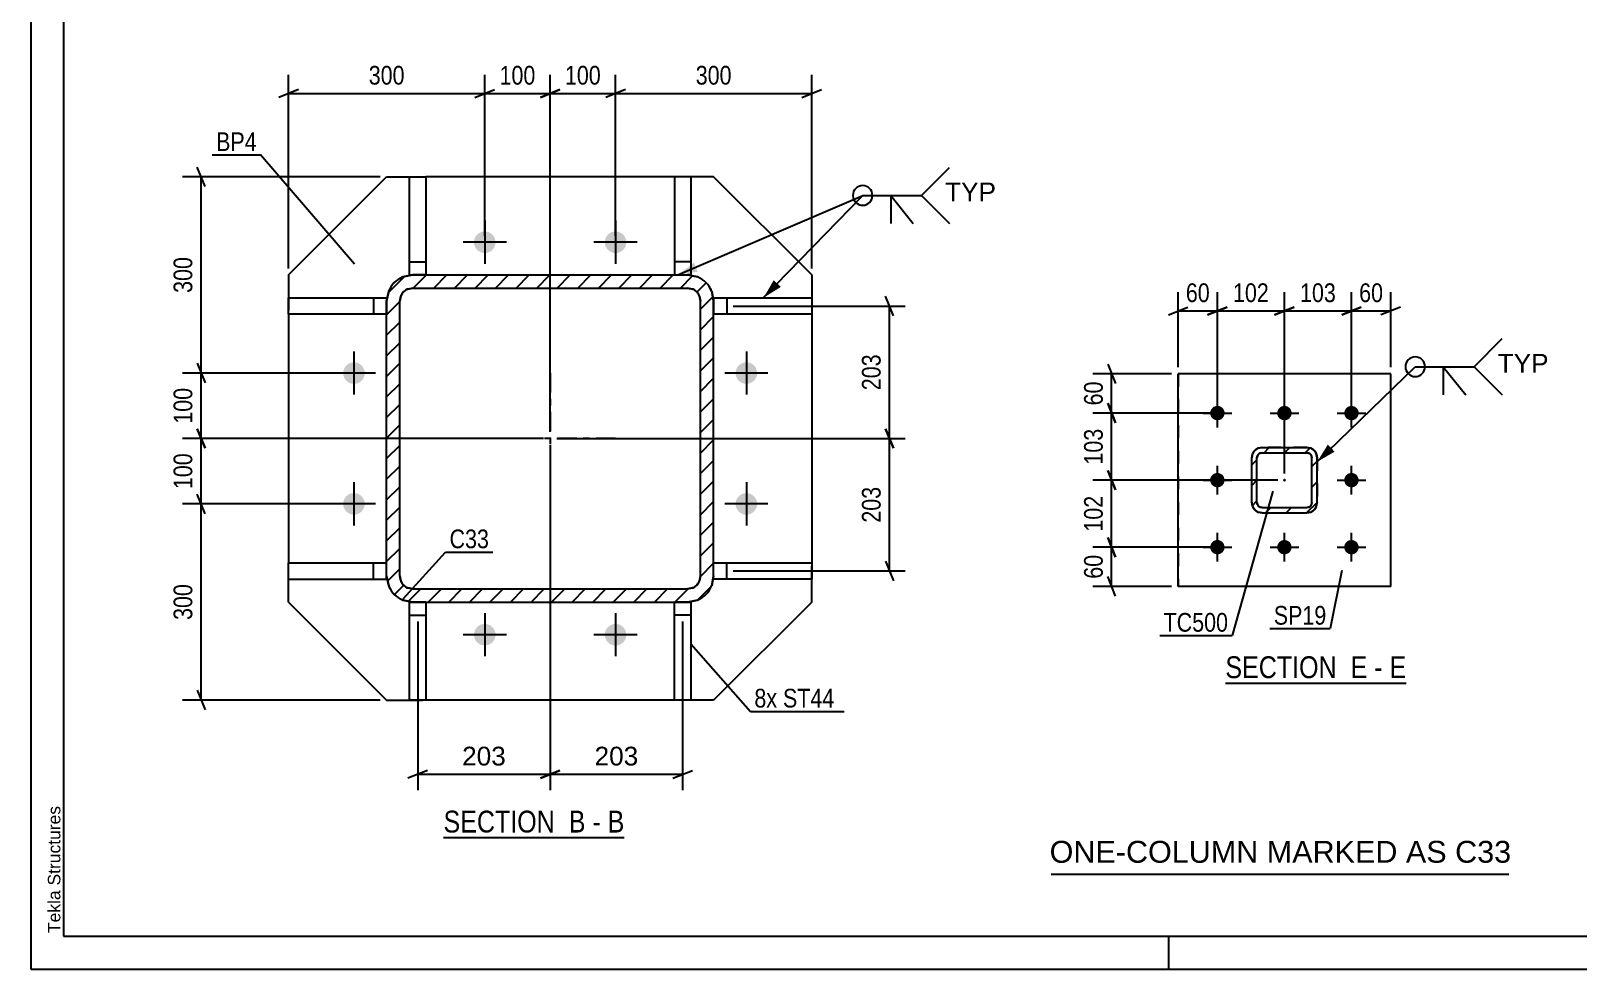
# Model space of a CAD drawing. Header units: millimetres. Extents: x -131 to 463, y -181 to 239.
# Drawn here: x -130.6 to 106, y -180.7 to -37.3 of the extents above; entities that cross this region are included whole.
import ezdxf

# ---------------------------------------------------------------- set-up
doc = ezdxf.new("R2010")
doc.units = ezdxf.units.MM
doc.linetypes.add('DXK_LINE_DOT2', pattern=[3.9198, 1.9599, -1.9599])
doc.linetypes.add('DXK_LINE_DOT3', pattern=[5.9187, 2.979, -0.9799, 0.9799, -0.9799])
doc.styles.add('Arial', font='arial.ttf', dxfattribs={"height": 0.2})
doc.styles.add('Arial Narrow', font='ARIALN.TTF', dxfattribs={"height": 0.2})

# ---------------------------------------------------------------- blocks, each defined once
blk = doc.blocks.new('Unknown-284869969-1134')
at = {"color": 5, "linetype": 'Continuous'}
for p, q in [((-130.6, 239.28), (-130.6, -180.72)), ((-125.6, 234.28), (-125.6, -175.72)), ((-125.6, -175.72), (458.4, -175.72)), ((43.4, -180.72), (43.4, -175.72)), ((-130.6, -180.72), (463.4, -180.72))]:
    blk.add_line(p, q, dxfattribs=at)
at = {"color": 174, "linetype": 'Continuous', "style": 'Arial'}
blk.add_text('Tekla Structures', height=1.9102, rotation=90, dxfattribs=at).set_placement((-126.1, -175.22))
blk = doc.blocks.new('Unknown-284869969-11 - 3399')
at = {"color": 6, "linetype": 'Continuous'}
blk.add_line((-67.51, -160.6), (-39.87, -160.6), dxfattribs=at)
at = {"color": 0, "linetype": 'Continuous'}
blk.add_wipeout([(-49.41, -159.85), (-49.41, -156.35), (-67.51, -156.35), (-67.51, -159.85)], dxfattribs=at)
at = {"color": 7, "linetype": 'Continuous', "style": 'Arial Narrow'}
blk.add_text('SECTION ', height=3.34, dxfattribs=at).set_placement((-67.51, -159.85))
at = {"color": 0, "linetype": 'Continuous'}
blk.add_wipeout([(-45.8, -159.85), (-45.8, -156.35), (-48.36, -156.35), (-48.36, -159.85)], dxfattribs=at)
at = {"color": 7, "linetype": 'Continuous', "style": 'Arial Narrow'}
blk.add_text('B', height=3.34, dxfattribs=at).set_placement((-48.36, -159.85))
at = {"color": 0, "linetype": 'Continuous'}
blk.add_wipeout([(-43.47, -159.85), (-43.47, -156.35), (-44.75, -156.35), (-44.75, -159.85)], dxfattribs=at)
at = {"color": 7, "linetype": 'Continuous', "style": 'Arial Narrow'}
blk.add_text('-', height=3.34, dxfattribs=at).set_placement((-44.75, -159.85))
at = {"color": 0, "linetype": 'Continuous'}
blk.add_wipeout([(-39.87, -159.85), (-39.87, -156.35), (-42.42, -156.35), (-42.42, -159.85)], dxfattribs=at)
at = {"color": 7, "linetype": 'Continuous', "style": 'Arial Narrow'}
blk.add_text('B', height=3.34, dxfattribs=at).set_placement((-42.42, -159.85))
blk = doc.blocks.new('Unknown-284869969-16 - 1248')
at = {"color": 6, "linetype": 'Continuous'}
blk.add_line((52.04, -137), (79.69, -137), dxfattribs=at)
at = {"color": 0, "linetype": 'Continuous'}
blk.add_wipeout([(70.15, -136.25), (70.15, -132.75), (52.04, -132.75), (52.04, -136.25)], dxfattribs=at)
at = {"color": 7, "linetype": 'Continuous', "style": 'Arial Narrow'}
blk.add_text('SECTION ', height=3.34, dxfattribs=at).set_placement((52.04, -136.25))
at = {"color": 0, "linetype": 'Continuous'}
blk.add_wipeout([(73.75, -136.25), (73.75, -132.75), (71.2, -132.75), (71.2, -136.25)], dxfattribs=at)
at = {"color": 7, "linetype": 'Continuous', "style": 'Arial Narrow'}
blk.add_text('E', height=3.34, dxfattribs=at).set_placement((71.2, -136.25))
at = {"color": 0, "linetype": 'Continuous'}
blk.add_wipeout([(76.08, -136.25), (76.08, -132.75), (74.8, -132.75), (74.8, -136.25)], dxfattribs=at)
at = {"color": 7, "linetype": 'Continuous', "style": 'Arial Narrow'}
blk.add_text('-', height=3.34, dxfattribs=at).set_placement((74.8, -136.25))
at = {"color": 0, "linetype": 'Continuous'}
blk.add_wipeout([(79.69, -136.25), (79.69, -132.75), (77.13, -132.75), (77.13, -136.25)], dxfattribs=at)
at = {"color": 7, "linetype": 'Continuous', "style": 'Arial Narrow'}
blk.add_text('E', height=3.34, dxfattribs=at).set_placement((77.13, -136.25))
blk = doc.blocks.new('Part-284869969-3416 - 3399')
at = {"linetype": 'Continuous'}
h = blk.add_hatch(dxfattribs=at)
h.set_pattern_fill('', scale=0.7, style=0, pattern_type=0)
h.set_pattern_definition([(45, (-28.6786, -124.308), (-1.571545, 1.571545), [])])
h.paths.add_polyline_path([(-30.21, -124.61), (-28.68, -124.31), (-27.38, -123.44), (-26.51, -122.14), (-26.21, -120.61), (-26.21, -78.61), (-26.51, -77.08), (-27.38, -75.78), (-28.68, -74.92), (-30.21, -74.61), (-72.21, -74.61), (-73.74, -74.92), (-75.04, -75.78), (-75.9, -77.08), (-76.21, -78.61), (-76.21, -120.61), (-75.9, -122.14), (-75.04, -123.44), (-73.74, -124.31), (-72.21, -124.61)])
h.paths.add_polyline_path([(-72.97, -122.46), (-73.62, -122.03), (-74.06, -121.38), (-74.21, -120.61), (-74.21, -78.61), (-74.06, -77.85), (-73.62, -77.2), (-72.97, -76.76), (-72.21, -76.61), (-30.21, -76.61), (-29.44, -76.76), (-28.8, -77.2), (-28.36, -77.85), (-28.21, -78.61), (-28.21, -120.61), (-28.36, -121.38), (-28.8, -122.03), (-29.44, -122.46), (-30.21, -122.61), (-72.21, -122.61)])
at = {"color": 7, "linetype": 'DXK_LINE_DOT2'}
for p, q in [((-73.74, -74.92), (-72.21, -74.61)), ((-72.21, -74.61), (-30.21, -74.61)), ((-30.21, -74.61), (-28.68, -74.92)), ((-76.21, -78.61), (-75.9, -77.08)), ((-74.06, -77.85), (-74.21, -78.61)), ((-72.21, -76.61), (-72.97, -76.76)), ((-72.21, -76.61), (-30.21, -76.61)), ((-29.44, -76.76), (-30.21, -76.61)), ((-28.21, -78.61), (-28.36, -77.85)), ((-26.51, -77.08), (-26.21, -78.61)), ((-76.21, -120.61), (-76.21, -78.61)), ((-74.21, -120.61), (-74.21, -78.61)), ((-28.21, -120.61), (-28.21, -78.61)), ((-26.21, -120.61), (-26.21, -78.61)), ((-75.9, -122.14), (-76.21, -120.61)), ((-74.21, -120.61), (-74.06, -121.38)), ((-28.36, -121.38), (-28.21, -120.61)), ((-26.21, -120.61), (-26.51, -122.14)), ((-72.97, -122.46), (-72.21, -122.61)), ((-72.21, -122.61), (-30.21, -122.61)), ((-30.21, -122.61), (-29.44, -122.46)), ((-72.21, -124.61), (-73.74, -124.31)), ((-72.21, -124.61), (-30.21, -124.61)), ((-28.68, -124.31), (-30.21, -124.61))]:
    blk.add_line(p, q, dxfattribs=at)
at = {"color": 2, "linetype": 'Continuous'}
for p, q in [((-72.21, -74.61), (-73.74, -74.92)), ((-72.21, -74.61), (-30.21, -74.61)), ((-28.68, -74.92), (-30.21, -74.61)), ((-75.9, -77.08), (-76.21, -78.61)), ((-74.21, -78.61), (-74.06, -77.85)), ((-72.97, -76.76), (-72.21, -76.61)), ((-72.21, -76.61), (-30.21, -76.61)), ((-30.21, -76.61), (-29.44, -76.76)), ((-28.36, -77.85), (-28.21, -78.61)), ((-26.21, -78.61), (-26.51, -77.08)), ((-76.21, -120.61), (-76.21, -78.61)), ((-74.21, -120.61), (-74.21, -78.61)), ((-28.21, -120.61), (-28.21, -78.61)), ((-26.21, -120.61), (-26.21, -78.61)), ((-76.21, -120.61), (-75.9, -122.14)), ((-74.06, -121.38), (-74.21, -120.61)), ((-28.21, -120.61), (-28.36, -121.38)), ((-26.51, -122.14), (-26.21, -120.61)), ((-72.21, -122.61), (-72.97, -122.46)), ((-72.21, -122.61), (-30.21, -122.61)), ((-29.44, -122.46), (-30.21, -122.61)), ((-73.74, -124.31), (-72.21, -124.61)), ((-72.21, -124.61), (-30.21, -124.61)), ((-30.21, -124.61), (-28.68, -124.31))]:
    blk.add_line(p, q, dxfattribs=at)
at = {"color": 7, "linetype": 'DXK_LINE_DOT3'}
for p, q in [((-51.21, -89.61), (-51.21, -109.61)), ((-41.21, -99.61), (-61.21, -99.61))]:
    blk.add_line(p, q, dxfattribs=at)
at = {"color": 7, "linetype": 'DXK_LINE_DOT2'}
for centre, radius, start, end in [((-72.21, -78.61), 4, 112.5, 157.5), ((-30.21, -78.61), 4, 22.5, 67.5), ((-72.21, -78.61), 2, 112.5, 157.5), ((-30.21, -78.61), 2, 22.5, 67.5), ((-72.21, -120.61), 4, 202.5, 247.5), ((-72.21, -120.61), 2, 202.5, 247.5), ((-30.21, -120.61), 2, 292.5, 337.5), ((-30.21, -120.61), 4, 292.5, 337.5)]:
    blk.add_arc(centre, radius, start, end, dxfattribs=at)
at = {"color": 2, "linetype": 'Continuous'}
for centre, radius, start, end in [((-72.21, -78.61), 4, 112.5, 157.5), ((-30.21, -78.61), 4, 22.5, 67.5), ((-72.21, -78.61), 2, 112.5, 157.5), ((-30.21, -78.61), 2, 22.5, 67.5), ((-72.21, -120.61), 4, 202.5, 247.5), ((-72.21, -120.61), 2, 202.5, 247.5), ((-30.21, -120.61), 2, 292.5, 337.5), ((-30.21, -120.61), 4, 292.5, 337.5)]:
    blk.add_arc(centre, radius, start, end, dxfattribs=at)
blk = doc.blocks.new('Part-284869969-3453 - 3399')
at = {"color": 2, "linetype": 'Continuous'}
for p, q in [((-91.21, -74.61), (-76.21, -59.61)), ((-76.21, -59.61), (-72.71, -59.61)), ((-32.21, -59.61), (-70.21, -59.61)), ((-26.21, -59.61), (-29.71, -59.61)), ((-11.21, -74.61), (-26.21, -59.61)), ((-91.21, -74.61), (-91.21, -78.11)), ((-11.21, -74.61), (-11.21, -78.11)), ((-91.21, -80.61), (-91.21, -118.61)), ((-11.21, -80.61), (-11.21, -118.61)), ((-91.21, -124.61), (-91.21, -121.11)), ((-11.21, -124.61), (-11.21, -121.11)), ((-91.21, -124.61), (-76.21, -139.61)), ((-11.21, -124.61), (-26.21, -139.61)), ((-76.21, -139.61), (-72.71, -139.61)), ((-32.21, -139.61), (-70.21, -139.61)), ((-26.21, -139.61), (-29.71, -139.61))]:
    blk.add_line(p, q, dxfattribs=at)
at = {"color": 7, "linetype": 'DXK_LINE_DOT2'}
for p, q in [((-72.71, -59.61), (-70.21, -59.61)), ((-29.71, -59.61), (-32.21, -59.61)), ((-91.21, -78.11), (-91.21, -80.61)), ((-11.21, -78.11), (-11.21, -80.61)), ((-91.21, -121.11), (-91.21, -118.61)), ((-11.21, -121.11), (-11.21, -118.61)), ((-72.71, -139.61), (-70.21, -139.61)), ((-29.71, -139.61), (-32.21, -139.61))]:
    blk.add_line(p, q, dxfattribs=at)
blk = doc.blocks.new('Bolt-284869969-3411 - 3399')
at = {"linetype": 'Continuous'}
for points in [[(-59.56, -69.61, -1), (-62.86, -69.61, -1)], [(-39.56, -69.61, -1), (-42.86, -69.61, -1)], [(-79.56, -89.61, -1), (-82.86, -89.61, -1)], [(-19.56, -89.61, -1), (-22.86, -89.61, -1)], [(-79.56, -109.61, -1), (-82.86, -109.61, -1)], [(-19.56, -109.61, -1), (-22.86, -109.61, -1)], [(-59.56, -129.61, -1), (-62.86, -129.61, -1)], [(-39.56, -129.61, -1), (-42.86, -129.61, -1)]]:
    blk.add_hatch(color=1, dxfattribs=at).paths.add_polyline_path(points)
at = {"color": 1, "linetype": 'Continuous'}
for p, q in [((-61.21, -66.31), (-61.21, -72.91)), ((-41.21, -66.31), (-41.21, -72.91)), ((-57.91, -69.61), (-64.51, -69.61)), ((-37.91, -69.61), (-44.51, -69.61)), ((-81.21, -86.31), (-81.21, -92.91)), ((-21.21, -86.31), (-21.21, -92.91)), ((-77.91, -89.61), (-84.51, -89.61)), ((-17.91, -89.61), (-24.51, -89.61)), ((-81.21, -106.31), (-81.21, -112.91)), ((-21.21, -106.31), (-21.21, -112.91)), ((-77.91, -109.61), (-84.51, -109.61)), ((-17.91, -109.61), (-24.51, -109.61)), ((-61.21, -126.31), (-61.21, -132.91)), ((-41.21, -126.31), (-41.21, -132.91)), ((-57.91, -129.61), (-64.51, -129.61)), ((-37.91, -129.61), (-44.51, -129.61))]:
    blk.add_line(p, q, dxfattribs=at)
blk = doc.blocks.new('Part-284869969-3468 - 3399')
at = {"color": 2, "linetype": 'Continuous'}
for p, q in [((-32.21, -59.61), (-32.21, -74.61)), ((-29.71, -59.61), (-32.21, -59.61)), ((-29.71, -59.61), (-29.71, -74.61)), ((-29.71, -72.61), (-32.21, -72.61)), ((-29.71, -74.61), (-30.21, -74.61))]:
    blk.add_line(p, q, dxfattribs=at)
at = {"color": 7, "linetype": 'DXK_LINE_DOT2'}
blk.add_line((-32.21, -74.61), (-30.21, -74.61), dxfattribs=at)
blk = doc.blocks.new('Part-284869969-3473 - 3399')
at = {"color": 2, "linetype": 'Continuous'}
for p, q in [((-26.21, -78.11), (-26.21, -78.62)), ((-26.21, -78.11), (-11.21, -78.11)), ((-24.21, -78.11), (-24.21, -80.61)), ((-11.21, -78.11), (-11.21, -80.61)), ((-11.21, -80.61), (-26.21, -80.61))]:
    blk.add_line(p, q, dxfattribs=at)
at = {"color": 7, "linetype": 'DXK_LINE_DOT2'}
blk.add_line((-26.21, -78.62), (-26.21, -80.61), dxfattribs=at)
blk = doc.blocks.new('Part-284869969-3478 - 3399')
at = {"color": 2, "linetype": 'Continuous'}
for p, q in [((-32.21, -139.61), (-32.21, -124.61)), ((-30.21, -124.61), (-29.71, -124.61)), ((-29.71, -124.61), (-29.71, -139.61)), ((-29.71, -126.61), (-32.21, -126.61)), ((-29.71, -139.61), (-32.21, -139.61))]:
    blk.add_line(p, q, dxfattribs=at)
at = {"color": 7, "linetype": 'DXK_LINE_DOT2'}
blk.add_line((-30.21, -124.61), (-32.21, -124.61), dxfattribs=at)
blk = doc.blocks.new('Part-284869969-3483 - 3399')
at = {"color": 2, "linetype": 'Continuous'}
for p, q in [((-26.21, -118.61), (-11.21, -118.61)), ((-26.21, -121.11), (-26.21, -120.61)), ((-24.21, -121.11), (-24.21, -118.61)), ((-11.21, -118.61), (-11.21, -121.11)), ((-11.21, -121.11), (-26.21, -121.11))]:
    blk.add_line(p, q, dxfattribs=at)
at = {"color": 7, "linetype": 'DXK_LINE_DOT2'}
blk.add_line((-26.21, -120.61), (-26.21, -118.61), dxfattribs=at)
blk = doc.blocks.new('Part-284869969-3488 - 3399')
at = {"color": 2, "linetype": 'Continuous'}
for p, q in [((-72.71, -74.61), (-72.71, -59.61)), ((-72.71, -59.61), (-70.21, -59.61)), ((-70.21, -59.61), (-70.21, -74.61)), ((-72.71, -72.61), (-70.21, -72.61)), ((-72.71, -74.61), (-72.21, -74.61))]:
    blk.add_line(p, q, dxfattribs=at)
at = {"color": 7, "linetype": 'DXK_LINE_DOT2'}
blk.add_line((-70.21, -74.61), (-72.21, -74.61), dxfattribs=at)
blk = doc.blocks.new('Part-284869969-3493 - 3399')
at = {"color": 2, "linetype": 'Continuous'}
for p, q in [((-91.21, -80.61), (-91.21, -78.11)), ((-91.21, -78.11), (-76.21, -78.11)), ((-78.21, -78.11), (-78.21, -80.61)), ((-76.21, -78.11), (-76.21, -78.62)), ((-76.21, -80.61), (-91.21, -80.61))]:
    blk.add_line(p, q, dxfattribs=at)
at = {"color": 7, "linetype": 'DXK_LINE_DOT2'}
blk.add_line((-76.21, -78.62), (-76.21, -80.61), dxfattribs=at)
blk = doc.blocks.new('Part-284869969-3498 - 3399')
at = {"color": 2, "linetype": 'Continuous'}
for p, q in [((-72.71, -139.61), (-72.71, -124.61)), ((-72.71, -124.61), (-72.21, -124.61)), ((-70.21, -124.61), (-70.21, -139.61)), ((-72.71, -126.61), (-70.21, -126.61)), ((-70.21, -139.61), (-72.71, -139.61))]:
    blk.add_line(p, q, dxfattribs=at)
at = {"color": 7, "linetype": 'DXK_LINE_DOT2'}
blk.add_line((-70.21, -124.61), (-72.21, -124.61), dxfattribs=at)
blk = doc.blocks.new('Part-284869969-3503 - 3399')
at = {"color": 2, "linetype": 'Continuous'}
for p, q in [((-91.21, -121.11), (-91.21, -118.61)), ((-91.21, -118.61), (-76.21, -118.61)), ((-78.21, -121.11), (-78.21, -118.61)), ((-76.21, -121.11), (-76.21, -120.61)), ((-91.21, -121.11), (-76.21, -121.11))]:
    blk.add_line(p, q, dxfattribs=at)
at = {"color": 7, "linetype": 'DXK_LINE_DOT2'}
blk.add_line((-76.21, -120.61), (-76.21, -118.61), dxfattribs=at)
blk = doc.blocks.new('Bolt-284869969-1262 - 1248')
at = {"linetype": 'Continuous'}
for points in [[(51.92, -95.73), (51.89, -95.96), (51.82, -96.18), (51.7, -96.38), (51.55, -96.55), (51.36, -96.68), (51.15, -96.78), (50.93, -96.82), (50.7, -96.82), (50.47, -96.77), (50.26, -96.68), (50.08, -96.54), (49.92, -96.37), (49.81, -96.17), (49.74, -95.95), (49.72, -95.72), (49.74, -95.49), (49.82, -95.27), (49.93, -95.08), (50.09, -94.91), (50.27, -94.77), (50.48, -94.68), (50.71, -94.63), (50.94, -94.63), (51.16, -94.68), (51.37, -94.78), (51.56, -94.91), (51.71, -95.09), (51.83, -95.29), (51.9, -95.5)], [(62.17, -95.74), (62.14, -95.96), (62.07, -96.18), (61.95, -96.38), (61.8, -96.55), (61.61, -96.68), (61.4, -96.78), (61.18, -96.82), (60.95, -96.82), (60.72, -96.77), (60.51, -96.68), (60.33, -96.54), (60.17, -96.37), (60.06, -96.17), (59.99, -95.95), (59.97, -95.72), (59.99, -95.49), (60.07, -95.28), (60.18, -95.08), (60.34, -94.91), (60.52, -94.77), (60.73, -94.68), (60.96, -94.63), (61.19, -94.64), (61.41, -94.68), (61.62, -94.78), (61.81, -94.92), (61.96, -95.09), (62.08, -95.29), (62.15, -95.51)], [(72.42, -95.74), (72.39, -95.97), (72.32, -96.18), (72.2, -96.38), (72.05, -96.55), (71.86, -96.69), (71.65, -96.78), (71.43, -96.83), (71.2, -96.82), (70.97, -96.77), (70.76, -96.68), (70.58, -96.54), (70.42, -96.37), (70.31, -96.17), (70.24, -95.95), (70.22, -95.72), (70.24, -95.5), (70.32, -95.28), (70.43, -95.08), (70.59, -94.91), (70.77, -94.77), (70.98, -94.68), (71.21, -94.64), (71.44, -94.64), (71.66, -94.69), (71.87, -94.78), (72.06, -94.92), (72.21, -95.09), (72.33, -95.29), (72.4, -95.51)], [(51.92, -105.98), (51.89, -106.21), (51.82, -106.43), (51.7, -106.63), (51.55, -106.8), (51.36, -106.93), (51.15, -107.03), (50.93, -107.07), (50.7, -107.07), (50.47, -107.02), (50.26, -106.93), (50.08, -106.79), (49.92, -106.62), (49.81, -106.42), (49.74, -106.2), (49.72, -105.97), (49.74, -105.74), (49.81, -105.52), (49.93, -105.33), (50.09, -105.16), (50.27, -105.02), (50.48, -104.93), (50.71, -104.88), (50.94, -104.88), (51.16, -104.93), (51.37, -105.03), (51.56, -105.16), (51.71, -105.34), (51.82, -105.54), (51.89, -105.75)], [(72.42, -105.99), (72.39, -106.22), (72.32, -106.43), (72.2, -106.63), (72.05, -106.8), (71.86, -106.94), (71.65, -107.03), (71.43, -107.08), (71.2, -107.07), (70.97, -107.02), (70.76, -106.93), (70.58, -106.79), (70.42, -106.62), (70.31, -106.42), (70.24, -106.2), (70.22, -105.97), (70.24, -105.75), (70.31, -105.53), (70.43, -105.33), (70.59, -105.16), (70.77, -105.02), (70.98, -104.93), (71.21, -104.89), (71.44, -104.89), (71.66, -104.94), (71.87, -105.03), (72.06, -105.17), (72.21, -105.34), (72.32, -105.54), (72.39, -105.76)], [(51.91, -116.23), (51.89, -116.46), (51.82, -116.68), (51.7, -116.88), (51.55, -117.05), (51.36, -117.18), (51.15, -117.28), (50.92, -117.32), (50.69, -117.32), (50.47, -117.27), (50.26, -117.18), (50.07, -117.04), (49.92, -116.87), (49.81, -116.67), (49.74, -116.45), (49.71, -116.22), (49.74, -115.99), (49.81, -115.77), (49.93, -115.58), (50.08, -115.41), (50.27, -115.27), (50.48, -115.18), (50.71, -115.13), (50.94, -115.13), (51.16, -115.18), (51.37, -115.28), (51.56, -115.41), (51.71, -115.59), (51.82, -115.79), (51.89, -116)], [(62.16, -116.24), (62.14, -116.46), (62.07, -116.68), (61.95, -116.88), (61.8, -117.05), (61.61, -117.18), (61.4, -117.28), (61.17, -117.32), (60.94, -117.32), (60.72, -117.27), (60.51, -117.18), (60.32, -117.04), (60.17, -116.87), (60.06, -116.67), (59.99, -116.45), (59.96, -116.22), (59.99, -115.99), (60.06, -115.78), (60.18, -115.58), (60.33, -115.41), (60.52, -115.27), (60.73, -115.18), (60.96, -115.13), (61.19, -115.14), (61.41, -115.18), (61.62, -115.28), (61.81, -115.42), (61.96, -115.59), (62.07, -115.79), (62.14, -116.01)], [(72.41, -116.24), (72.39, -116.47), (72.32, -116.68), (72.2, -116.88), (72.05, -117.05), (71.86, -117.19), (71.65, -117.28), (71.42, -117.33), (71.19, -117.32), (70.97, -117.27), (70.76, -117.18), (70.57, -117.04), (70.42, -116.87), (70.31, -116.67), (70.24, -116.45), (70.21, -116.22), (70.24, -116), (70.31, -115.78), (70.43, -115.58), (70.58, -115.41), (70.77, -115.27), (70.98, -115.18), (71.21, -115.14), (71.44, -115.14), (71.66, -115.19), (71.87, -115.28), (72.06, -115.42), (72.21, -115.59), (72.32, -115.79), (72.39, -116.01)]]:
    blk.add_hatch(color=1, dxfattribs=at).paths.add_polyline_path(points)
at = {"color": 1, "linetype": 'Continuous'}
for p, q in [((50.82, -97.93), (50.82, -93.53)), ((61.07, -97.93), (61.07, -93.53)), ((71.32, -97.93), (71.32, -93.53)), ((48.62, -95.73), (53.02, -95.73)), ((58.87, -95.73), (63.27, -95.73)), ((69.12, -95.73), (73.52, -95.73)), ((50.82, -108.18), (50.82, -103.78)), ((71.32, -108.18), (71.32, -103.78)), ((48.62, -105.98), (53.02, -105.98)), ((69.12, -105.98), (73.52, -105.98)), ((50.81, -118.43), (50.82, -114.03)), ((61.06, -118.43), (61.07, -114.03)), ((71.31, -118.43), (71.32, -114.03)), ((48.62, -116.23), (53.02, -116.23)), ((58.87, -116.23), (63.27, -116.23)), ((69.12, -116.23), (73.52, -116.23))]:
    blk.add_line(p, q, dxfattribs=at)
blk = doc.blocks.new('Part-284869969-1286 - 1248')
at = {"linetype": 'Continuous'}
h = blk.add_hatch(dxfattribs=at)
h.set_pattern_fill('', scale=0.7, style=0, pattern_type=0)
h.set_pattern_definition([(45, (64.465, -110.9796), (-1.57154, 1.57154), [])])
h.paths.add_polyline_path([(57.67, -110.98), (64.47, -110.98), (65.08, -110.86), (65.6, -110.51), (65.94, -109.99), (66.07, -109.38), (66.07, -102.58), (65.94, -101.97), (65.6, -101.45), (65.08, -101.1), (64.47, -100.98), (57.67, -100.98), (57.05, -101.1), (56.54, -101.45), (56.19, -101.97), (56.07, -102.58), (56.07, -109.38), (56.19, -109.99), (56.53, -110.51), (57.05, -110.86)])
h.paths.add_polyline_path([(56.93, -109.68), (56.87, -109.38), (56.87, -102.58), (56.93, -102.27), (57.1, -102.01), (57.36, -101.84), (57.67, -101.78), (64.47, -101.78), (64.77, -101.84), (65.03, -102.01), (65.21, -102.27), (65.27, -102.58), (65.27, -109.38), (65.2, -109.69), (65.03, -109.95), (64.77, -110.12), (64.47, -110.18), (57.67, -110.18), (57.36, -110.12), (57.1, -109.94)])
blk.add_hatch(color=246, dxfattribs=at).paths.add_polyline_path([(61.07, -106.08, -1), (61.07, -105.88, -1)])
at = {"color": 2, "linetype": 'Continuous'}
for p, q in [((57.67, -100.98), (57.05, -101.1)), ((57.67, -100.98), (57.67, -100.98)), ((57.67, -100.98), (64.47, -100.98)), ((64.47, -100.98), (64.47, -100.98)), ((65.08, -101.1), (64.47, -100.98)), ((56.19, -101.97), (56.07, -102.58)), ((56.07, -102.58), (56.07, -102.58)), ((56.07, -109.38), (56.07, -102.58)), ((56.87, -102.58), (56.93, -102.27)), ((56.87, -102.58), (56.87, -102.58)), ((56.87, -109.38), (56.87, -102.58)), ((57.36, -101.84), (57.67, -101.78)), ((57.67, -101.78), (57.67, -101.78)), ((57.67, -101.78), (64.47, -101.78)), ((64.47, -101.78), (64.47, -101.78)), ((64.47, -101.78), (64.77, -101.84)), ((65.21, -102.27), (65.27, -102.58)), ((65.27, -102.58), (65.27, -102.58)), ((65.27, -109.38), (65.27, -102.58)), ((66.07, -102.58), (65.94, -101.97)), ((66.07, -102.58), (66.07, -102.58)), ((66.07, -109.38), (66.07, -102.58)), ((56.07, -109.38), (56.07, -109.38)), ((56.07, -109.38), (56.19, -109.99)), ((56.87, -109.38), (56.87, -109.38)), ((56.93, -109.68), (56.87, -109.38)), ((57.05, -110.86), (57.67, -110.98)), ((57.67, -110.18), (57.36, -110.12)), ((57.67, -110.18), (57.67, -110.18)), ((57.67, -110.18), (64.47, -110.18)), ((57.67, -110.98), (57.67, -110.98)), ((57.67, -110.98), (64.47, -110.98)), ((64.77, -110.12), (64.47, -110.18)), ((64.47, -110.18), (64.47, -110.18)), ((64.47, -110.98), (65.08, -110.86)), ((64.47, -110.98), (64.47, -110.98)), ((65.27, -109.38), (65.2, -109.69)), ((65.27, -109.38), (65.27, -109.38)), ((65.94, -109.99), (66.07, -109.38)), ((66.07, -109.38), (66.07, -109.38))]:
    blk.add_line(p, q, dxfattribs=at)
at = {"color": 7, "linetype": 'DXK_LINE_DOT2'}
for p, q in [((57.06, -101.1), (57.67, -100.98)), ((64.47, -100.98), (57.67, -100.98)), ((64.47, -100.98), (65.08, -101.1)), ((56.07, -102.58), (56.19, -101.97)), ((56.07, -109.38), (56.07, -102.58)), ((56.93, -102.27), (56.87, -102.58)), ((56.87, -109.38), (56.87, -102.58)), ((57.67, -101.78), (57.36, -101.84)), ((57.67, -101.78), (64.47, -101.78)), ((64.77, -101.84), (64.47, -101.78)), ((65.21, -102.28), (65.21, -102.27)), ((65.27, -102.58), (65.21, -102.28)), ((65.27, -109.38), (65.27, -102.58)), ((65.95, -101.97), (65.95, -101.97)), ((65.95, -101.97), (66.07, -102.58)), ((66.07, -102.58), (66.07, -109.38)), ((56.19, -109.99), (56.07, -109.38)), ((56.87, -109.38), (56.93, -109.68)), ((57.67, -110.98), (57.05, -110.86)), ((57.36, -110.12), (57.67, -110.18)), ((57.67, -110.18), (64.47, -110.18)), ((57.67, -110.98), (64.47, -110.98)), ((64.47, -110.18), (64.77, -110.12)), ((65.08, -110.86), (64.47, -110.98)), ((65.21, -109.69), (65.27, -109.38)), ((65.27, -109.38), (65.27, -109.38)), ((66.07, -109.38), (65.94, -109.99)), ((66.07, -109.38), (66.07, -109.38))]:
    blk.add_line(p, q, dxfattribs=at)
at = {"color": 7, "linetype": 'DXK_LINE_DOT3'}
blk.add_line((61.07, -105.98), (61.07, -105.98), dxfattribs=at)
at = {"color": 246, "linetype": 'DXK_LINE_DOT2'}
blk.add_line((61.07, -105.98), (61.07, -105.98), dxfattribs=at)
at = {"color": 246, "linetype": 'Continuous'}
blk.add_circle((61.07, -105.98), 0.1, dxfattribs=at)
at = {"color": 7, "linetype": 'DXK_LINE_DOT2'}
for centre, radius, start, end in [((57.67, -102.58), 1.6, 112.4901, 157.4901), ((64.47, -102.58), 1.6, 22.4901, 67.4901), ((57.67, -102.58), 0.8, 112.4901, 157.4901), ((64.47, -102.58), 0.8, 22.4901, 67.4901), ((57.67, -109.38), 1.6, 202.4901, 247.4901), ((57.67, -109.38), 0.8, 202.4901, 247.4901), ((64.47, -109.38), 0.8, 292.4901, 337.4901), ((64.47, -109.38), 1.6, 292.4901, 337.4901)]:
    blk.add_arc(centre, radius, start, end, dxfattribs=at)
at = {"color": 2, "linetype": 'Continuous'}
for centre, radius, start, end in [((57.67, -102.58), 1.6, 112.4901, 157.4901), ((64.47, -102.58), 1.6, 22.4901, 67.4901), ((57.67, -102.58), 0.8, 112.4901, 157.4901), ((64.47, -102.58), 0.8, 22.4901, 67.4901), ((57.67, -109.38), 1.6, 202.4901, 247.4901), ((57.67, -109.38), 0.8, 202.4901, 247.4901), ((64.47, -109.38), 0.8, 292.4901, 337.4901), ((64.47, -109.38), 1.6, 292.4901, 337.4901)]:
    blk.add_arc(centre, radius, start, end, dxfattribs=at)
blk = doc.blocks.new('Part-284869969-1314 - 1248')
at = {"color": 2, "linetype": 'Continuous'}
for p, q in [((44.81, -122.23), (44.82, -89.73)), ((44.82, -89.73), (44.82, -89.73)), ((77.32, -89.73), (44.82, -89.73)), ((77.31, -122.23), (77.32, -89.73)), ((44.81, -122.23), (44.81, -122.23)), ((77.31, -122.23), (44.81, -122.23))]:
    blk.add_line(p, q, dxfattribs=at)
at = {"color": 7, "linetype": 'DXK_LINE_DOT2'}
for p, q in [((44.82, -89.73), (44.81, -122.23)), ((77.31, -122.23), (77.32, -89.73)), ((77.32, -89.73), (77.32, -89.73)), ((77.31, -122.23), (77.31, -122.23))]:
    blk.add_line(p, q, dxfattribs=at)
blk = doc.blocks.new('StraightDimension-284869969-6998 - 3399')
at = {"color": 7, "linetype": 'Continuous'}
for p, q in [((-51.21, -100.61), (-51.21, -153.35)), ((-30.96, -127.61), (-30.96, -153.35)), ((-49.71, -150.35), (-52.71, -151.55)), ((-51.21, -150.95), (-30.96, -150.95)), ((-32.46, -151.55), (-29.46, -150.35))]:
    blk.add_line(p, q, dxfattribs=at)
at = {"color": 0}
blk.add_wipeout([(-37.15, -150.2), (-37.15, -146), (-45.02, -146), (-45.02, -150.2)], dxfattribs=at)
at = {"color": 3, "style": 'Arial'}
blk.add_text('203', height=2.865, dxfattribs=at).set_placement((-44.42, -149.6))
blk = doc.blocks.new('StraightDimension-284869969-5400 - 3399')
at = {"color": 7, "linetype": 'Continuous'}
for p, q in [((-51.21, -98.61), (-51.21, -44.01)), ((-41.21, -68.61), (-41.21, -44.01)), ((-52.71, -47.46), (-49.71, -46.26)), ((-51.21, -46.86), (-41.21, -46.86)), ((-39.71, -46.26), (-42.71, -47.46))]:
    blk.add_line(p, q, dxfattribs=at)
at = {"color": 0}
blk.add_wipeout([(-42.87, -46.11), (-42.87, -41.91), (-49.55, -41.91), (-49.55, -46.11)], dxfattribs=at)
at = {"color": 3, "style": 'Arial Narrow'}
blk.add_text('100', height=2.863, dxfattribs=at).set_placement((-48.95, -45.51))
blk = doc.blocks.new('StraightDimension-284869969-5351 - 3399')
at = {"color": 7, "linetype": 'Continuous'}
for p, q in [((-103.98, -111.11), (-105.18, -108.11)), ((-82.21, -109.61), (-107.43, -109.61)), ((-104.58, -139.61), (-104.58, -109.61)), ((-105.18, -138.11), (-103.98, -141.11)), ((-77.21, -139.61), (-107.43, -139.61))]:
    blk.add_line(p, q, dxfattribs=at)
at = {"color": 0}
blk.add_wipeout([(-105.33, -121.27), (-109.53, -121.27), (-109.53, -127.95), (-105.33, -127.95)], dxfattribs=at)
at = {"color": 3, "style": 'Arial Narrow'}
blk.add_text('300', height=2.863, rotation=90.0002, dxfattribs=at).set_placement((-105.93, -127.35))
blk = doc.blocks.new('StraightDimension-284869969-5350 - 3399')
at = {"color": 7, "linetype": 'Continuous'}
for p, q in [((-105.18, -98.11), (-103.98, -101.11)), ((-52.21, -99.61), (-107.43, -99.61)), ((-104.58, -109.61), (-104.58, -99.61)), ((-103.98, -111.11), (-105.18, -108.11)), ((-82.21, -109.61), (-107.43, -109.61))]:
    blk.add_line(p, q, dxfattribs=at)
at = {"color": 0}
blk.add_wipeout([(-105.33, -101.27), (-109.53, -101.27), (-109.53, -107.95), (-105.33, -107.95)], dxfattribs=at)
at = {"color": 3, "style": 'Arial Narrow'}
blk.add_text('100', height=2.863, rotation=90.0002, dxfattribs=at).set_placement((-105.93, -107.35))
blk = doc.blocks.new('StraightDimension-284869969-6999 - 3399')
at = {"color": 7, "linetype": 'Continuous'}
for p, q in [((-51.21, -100.61), (-51.21, -153.35)), ((-71.46, -127.61), (-71.46, -153.35)), ((-69.96, -150.35), (-72.96, -151.55)), ((-71.46, -150.95), (-51.21, -150.95)), ((-52.71, -151.55), (-49.71, -150.35))]:
    blk.add_line(p, q, dxfattribs=at)
at = {"color": 0}
blk.add_wipeout([(-57.4, -150.2), (-57.4, -146), (-65.27, -146), (-65.27, -150.2)], dxfattribs=at)
at = {"color": 3, "style": 'Arial'}
blk.add_text('203', height=2.865, dxfattribs=at).set_placement((-64.67, -149.6))
blk = doc.blocks.new('StraightDimension-284869969-5348 - 3399')
at = {"color": 7, "linetype": 'Continuous'}
for p, q in [((-103.98, -61.11), (-105.18, -58.11)), ((-77.21, -59.61), (-107.43, -59.61)), ((-104.58, -89.61), (-104.58, -59.61)), ((-82.21, -89.61), (-107.43, -89.61)), ((-105.18, -88.11), (-103.98, -91.11))]:
    blk.add_line(p, q, dxfattribs=at)
at = {"color": 0}
blk.add_wipeout([(-105.33, -71.27), (-109.53, -71.27), (-109.53, -77.95), (-105.33, -77.95)], dxfattribs=at)
at = {"color": 3, "style": 'Arial Narrow'}
blk.add_text('300', height=2.863, rotation=90.0002, dxfattribs=at).set_placement((-105.93, -77.35))
blk = doc.blocks.new('StraightDimension-284869969-5349 - 3399')
at = {"color": 7, "linetype": 'Continuous'}
for p, q in [((-82.21, -89.61), (-107.43, -89.61)), ((-105.18, -88.11), (-103.98, -91.11)), ((-104.58, -99.61), (-104.58, -89.61)), ((-103.98, -101.11), (-105.18, -98.11)), ((-52.21, -99.61), (-107.43, -99.61))]:
    blk.add_line(p, q, dxfattribs=at)
at = {"color": 0}
blk.add_wipeout([(-105.33, -91.27), (-109.53, -91.27), (-109.53, -97.95), (-105.33, -97.95)], dxfattribs=at)
at = {"color": 3, "style": 'Arial Narrow'}
blk.add_text('100', height=2.863, rotation=90.0002, dxfattribs=at).set_placement((-105.93, -97.35))
blk = doc.blocks.new('StraightDimension-284869969-5399 - 3399')
at = {"color": 7, "linetype": 'Continuous'}
for p, q in [((-41.21, -68.61), (-41.21, -44.01)), ((-11.21, -73.61), (-11.21, -44.01)), ((-39.71, -46.26), (-42.71, -47.46)), ((-41.21, -46.86), (-11.21, -46.86)), ((-12.71, -47.46), (-9.71, -46.26))]:
    blk.add_line(p, q, dxfattribs=at)
at = {"color": 0}
blk.add_wipeout([(-22.87, -46.11), (-22.87, -41.91), (-29.55, -41.91), (-29.55, -46.11)], dxfattribs=at)
at = {"color": 3, "style": 'Arial Narrow'}
blk.add_text('300', height=2.863, dxfattribs=at).set_placement((-28.95, -45.51))
blk = doc.blocks.new('StraightDimension-284869969-5401 - 3399')
at = {"color": 7, "linetype": 'Continuous'}
for p, q in [((-61.21, -68.61), (-61.21, -44.01)), ((-51.21, -98.61), (-51.21, -44.01)), ((-62.71, -47.46), (-59.71, -46.26)), ((-61.21, -46.86), (-51.21, -46.86)), ((-49.71, -46.26), (-52.71, -47.46))]:
    blk.add_line(p, q, dxfattribs=at)
at = {"color": 0}
blk.add_wipeout([(-52.87, -46.11), (-52.87, -41.91), (-59.55, -41.91), (-59.55, -46.11)], dxfattribs=at)
at = {"color": 3, "style": 'Arial Narrow'}
blk.add_text('100', height=2.863, dxfattribs=at).set_placement((-58.95, -45.51))
blk = doc.blocks.new('StraightDimension-284869969-5402 - 3399')
at = {"color": 7, "linetype": 'Continuous'}
for p, q in [((-91.21, -73.61), (-91.21, -44.01)), ((-61.21, -68.61), (-61.21, -44.01)), ((-89.71, -46.26), (-92.71, -47.46)), ((-91.21, -46.86), (-61.21, -46.86)), ((-62.71, -47.46), (-59.71, -46.26))]:
    blk.add_line(p, q, dxfattribs=at)
at = {"color": 0}
blk.add_wipeout([(-72.87, -46.11), (-72.87, -41.91), (-79.55, -41.91), (-79.55, -46.11)], dxfattribs=at)
at = {"color": 3, "style": 'Arial Narrow'}
blk.add_text('300', height=2.863, dxfattribs=at).set_placement((-78.95, -45.51))
blk = doc.blocks.new('StraightDimension-284869969-7036 - 3399')
at = {"color": 7, "linetype": 'Continuous'}
for p, q in [((1.27, -80.86), (0.07, -77.86)), ((-23.21, -79.36), (3.07, -79.36)), ((0.67, -99.61), (0.67, -79.36)), ((0.07, -98.11), (1.27, -101.11)), ((-50.21, -99.61), (3.07, -99.61))]:
    blk.add_line(p, q, dxfattribs=at)
at = {"color": 0}
blk.add_wipeout([(-0.08, -86.15), (-4.28, -86.15), (-4.28, -92.83), (-0.08, -92.83)], dxfattribs=at)
at = {"color": 3, "style": 'Arial Narrow'}
blk.add_text('203', height=2.863, rotation=90.0002, dxfattribs=at).set_placement((-0.68, -92.23))
blk = doc.blocks.new('StraightDimension-284869969-7037 - 3399')
at = {"color": 7, "linetype": 'Continuous'}
for p, q in [((1.27, -101.11), (0.07, -98.11)), ((-50.21, -99.61), (3.07, -99.61)), ((0.67, -119.86), (0.67, -99.61)), ((-23.21, -119.86), (3.07, -119.86)), ((0.07, -118.36), (1.27, -121.36))]:
    blk.add_line(p, q, dxfattribs=at)
at = {"color": 0}
blk.add_wipeout([(-0.08, -106.4), (-4.28, -106.4), (-4.28, -113.08), (-0.08, -113.08)], dxfattribs=at)
at = {"color": 3, "style": 'Arial Narrow'}
blk.add_text('203', height=2.863, rotation=90.0002, dxfattribs=at).set_placement((-0.68, -112.48))
blk = doc.blocks.new('StraightDimension-284869969-1414 - 1248')
at = {"color": 7, "linetype": 'Continuous'}
for p, q in [((60.07, -105.98), (31.79, -105.98)), ((34.04, -104.48), (35.24, -107.48)), ((34.64, -116.23), (34.64, -105.98)), ((35.24, -117.73), (34.04, -114.73)), ((49.81, -116.23), (31.79, -116.23))]:
    blk.add_line(p, q, dxfattribs=at)
at = {"color": 0}
blk.add_wipeout([(33.88, -107.76), (29.68, -107.76), (29.68, -114.45), (33.88, -114.45)], dxfattribs=at)
at = {"color": 3, "style": 'Arial Narrow'}
blk.add_text('102', height=2.863, rotation=90.0002, dxfattribs=at).set_placement((33.29, -113.85))
blk = doc.blocks.new('StraightDimension-284869969-1350 - 1248')
at = {"color": 7, "linetype": 'Continuous'}
for p, q in [((44.82, -88.73), (44.82, -77.26)), ((50.82, -94.73), (50.82, -77.26)), ((43.32, -80.71), (46.32, -79.51)), ((44.82, -80.11), (50.82, -80.11)), ((52.32, -79.51), (49.32, -80.71))]:
    blk.add_line(p, q, dxfattribs=at)
at = {"color": 0}
blk.add_wipeout([(50.25, -79.36), (50.25, -75.16), (45.39, -75.16), (45.39, -79.36)], dxfattribs=at)
at = {"color": 3, "style": 'Arial Narrow'}
blk.add_text('60', height=2.863, dxfattribs=at).set_placement((45.99, -78.76))
blk = doc.blocks.new('StraightDimension-284869969-1384 - 1248')
at = {"color": 7, "linetype": 'Continuous'}
for p, q in [((71.32, -94.73), (71.32, -77.26)), ((77.32, -88.73), (77.32, -77.26)), ((69.82, -80.71), (72.82, -79.51)), ((71.32, -80.11), (77.32, -80.11)), ((78.82, -79.51), (75.82, -80.71))]:
    blk.add_line(p, q, dxfattribs=at)
at = {"color": 0}
blk.add_wipeout([(76.75, -79.36), (76.75, -75.16), (71.89, -75.16), (71.89, -79.36)], dxfattribs=at)
at = {"color": 3, "style": 'Arial Narrow'}
blk.add_text('60', height=2.863, dxfattribs=at).set_placement((72.49, -78.76))
blk = doc.blocks.new('StraightDimension-284869969-1366 - 1248')
at = {"color": 7, "linetype": 'Continuous'}
for p, q in [((50.82, -94.73), (50.82, -77.26)), ((61.06, -104.98), (61.06, -77.26)), ((49.32, -80.71), (52.32, -79.51)), ((50.82, -80.11), (61.06, -80.11)), ((62.56, -79.51), (59.56, -80.71))]:
    blk.add_line(p, q, dxfattribs=at)
at = {"color": 0}
blk.add_wipeout([(59.28, -79.36), (59.28, -75.16), (52.6, -75.16), (52.6, -79.36)], dxfattribs=at)
at = {"color": 3, "style": 'Arial Narrow'}
blk.add_text('102', height=2.863, dxfattribs=at).set_placement((53.2, -78.76))
blk = doc.blocks.new('StraightDimension-284869969-1375 - 1248')
at = {"color": 7, "linetype": 'Continuous'}
for p, q in [((61.06, -104.98), (61.06, -77.26)), ((71.32, -94.73), (71.32, -77.26)), ((59.56, -80.71), (62.56, -79.51)), ((61.06, -80.11), (71.32, -80.11)), ((72.82, -79.51), (69.82, -80.71))]:
    blk.add_line(p, q, dxfattribs=at)
at = {"color": 0}
blk.add_wipeout([(69.53, -79.36), (69.53, -75.16), (62.85, -75.16), (62.85, -79.36)], dxfattribs=at)
at = {"color": 3, "style": 'Arial Narrow'}
blk.add_text('103', height=2.863, dxfattribs=at).set_placement((63.45, -78.76))
blk = doc.blocks.new('StraightDimension-284869969-1395 - 1248')
at = {"color": 7, "linetype": 'Continuous'}
for p, q in [((43.82, -89.73), (31.79, -89.73)), ((34.04, -88.23), (35.24, -91.23)), ((34.64, -95.73), (34.64, -89.73)), ((35.24, -97.23), (34.04, -94.23)), ((49.82, -95.73), (31.79, -95.73))]:
    blk.add_line(p, q, dxfattribs=at)
at = {"color": 0}
blk.add_wipeout([(33.88, -90.3), (29.68, -90.3), (29.68, -95.15), (33.88, -95.15)], dxfattribs=at)
at = {"color": 3, "style": 'Arial Narrow'}
blk.add_text('60', height=2.863, rotation=90.0002, dxfattribs=at).set_placement((33.29, -94.55))
blk = doc.blocks.new('StraightDimension-284869969-1406 - 1248')
at = {"color": 7, "linetype": 'Continuous'}
for p, q in [((34.04, -94.23), (35.24, -97.23)), ((49.82, -95.73), (31.79, -95.73)), ((34.64, -105.98), (34.64, -95.73)), ((60.07, -105.98), (31.79, -105.98)), ((35.24, -107.48), (34.04, -104.48))]:
    blk.add_line(p, q, dxfattribs=at)
at = {"color": 0}
blk.add_wipeout([(33.88, -97.51), (29.68, -97.51), (29.68, -104.2), (33.88, -104.2)], dxfattribs=at)
at = {"color": 3, "style": 'Arial Narrow'}
blk.add_text('103', height=2.863, rotation=90.0002, dxfattribs=at).set_placement((33.29, -103.6))
blk = doc.blocks.new('StraightDimension-284869969-1422 - 1248')
at = {"color": 7, "linetype": 'Continuous'}
for p, q in [((34.04, -114.73), (35.24, -117.73)), ((49.81, -116.23), (31.79, -116.23)), ((34.64, -122.23), (34.64, -116.23)), ((43.81, -122.23), (31.79, -122.23)), ((35.24, -123.73), (34.04, -120.73))]:
    blk.add_line(p, q, dxfattribs=at)
at = {"color": 0}
blk.add_wipeout([(33.88, -116.8), (29.68, -116.8), (29.68, -121.65), (33.88, -121.65)], dxfattribs=at)
at = {"color": 3, "style": 'Arial Narrow'}
blk.add_text('60', height=2.863, rotation=90.0002, dxfattribs=at).set_placement((33.29, -121.05))
blk = doc.blocks.new('Unknown-284869969-7170')
at = {"color": 7, "linetype": 'Continuous'}
blk.add_line((25.4, -166.22), (95.4, -166.22), dxfattribs=at)
at = {"color": 7, "style": 'Arial'}
blk.add_text('ONE-COLUMN MARKED AS C33', height=3.3428, dxfattribs=at).set_placement((25.16, -164.47))
blk = doc.blocks.new('Mark-284869969-3412 - 3399')
at = {"color": 0}
blk.add_wipeout([(-60.56, -116.39), (-60.56, -113.39), (-66.59, -113.39), (-66.59, -116.39)], dxfattribs=at)
blk.add_wipeout([(-60.56, -116.39), (-60.56, -113.39), (-66.59, -113.39), (-66.59, -116.39)], dxfattribs=at)
at = {"color": 30, "linetype": 'Continuous'}
for p, q in [((-73.66, -124.1), (-67.19, -116.99)), ((-67.19, -116.99), (-59.96, -116.99))]:
    blk.add_line(p, q, dxfattribs=at)
at = {"color": 3, "style": 'Arial Narrow'}
blk.add_text('C33', height=2.863, dxfattribs=at).set_placement((-66.59, -116.39))
blk = doc.blocks.new('Mark-284869969-3449 - 3399')
at = {"color": 0}
blk.add_wipeout([(-96.08, -55.67), (-96.08, -52.67), (-102.29, -52.67), (-102.29, -55.67)], dxfattribs=at)
blk.add_wipeout([(-96.08, -55.67), (-96.08, -52.67), (-102.29, -52.67), (-102.29, -55.67)], dxfattribs=at)
at = {"color": 30, "linetype": 'Continuous'}
for p in [(-102.89, -56.27), (-81.12, -72.97)]:
    blk.add_line(p, (-95.48, -56.27), dxfattribs=at)
at = {"color": 3, "style": 'Arial Narrow'}
blk.add_text('BP4', height=2.863, dxfattribs=at).set_placement((-102.29, -55.67))
blk = doc.blocks.new('MarkSet-284869969-3716 - 3399')
at = {"color": 0}
blk.add_wipeout([(-16.51, -140.74), (-16.51, -137.74), (-19.98, -137.74), (-19.98, -140.74)], dxfattribs=at)
blk.add_wipeout([(-16.51, -140.74), (-16.51, -137.74), (-19.98, -137.74), (-19.98, -140.74)], dxfattribs=at)
at = {"color": 30, "linetype": 'Continuous'}
blk.add_line((-29.71, -131.01), (-20.58, -141.34), dxfattribs=at)
at = {"color": 0}
blk.add_wipeout([(-7.75, -140.74), (-7.75, -137.74), (-15.61, -137.74), (-15.61, -140.74)], dxfattribs=at)
blk.add_wipeout([(-7.75, -140.74), (-7.75, -137.74), (-15.61, -137.74), (-15.61, -140.74)], dxfattribs=at)
at = {"color": 30, "linetype": 'Continuous'}
blk.add_line((-20.58, -141.34), (-6.25, -141.34), dxfattribs=at)
at = {"color": 3, "style": 'Arial Narrow'}
for s, p in [('8x', (-19.98, -140.74)), ('ST44', (-15.61, -140.74))]:
    blk.add_text(s, height=2.863, dxfattribs=at).set_placement(p)
blk = doc.blocks.new('WeldMark-284869969-7065 - 3399')
at = {"linetype": 'Continuous'}
for points in [[(-28.64, -74.12), (-31.69, -74.61), (-29.23, -72.74)], [(-15.95, -76.45), (-18.57, -78.08), (-17.02, -75.41)]]:
    blk.add_hatch(color=30, dxfattribs=at).paths.add_polyline_path(points)
at = {"color": 30, "linetype": 'Continuous'}
for p, q in [((-31.69, -74.61), (-3.42, -62.45)), ((-18.57, -78.08), (-3.42, -62.45)), ((-3.42, -62.45), (5.58, -62.45))]:
    blk.add_line(p, q, dxfattribs=at)
at = {"color": 3, "linetype": 'Continuous'}
for q in [(4.29, -66.74), (0.87, -66.74)]:
    blk.add_line((0.87, -62.45), q, dxfattribs=at)
for start, end in [(90, 270), (270, 90)]:
    blk.add_arc((-3.42, -62.45), 1.5, start, end, dxfattribs=at)
at = {"color": 0, "linetype": 'Continuous'}
blk.add_wipeout([(16.95, -63.35), (16.95, -60.35), (9.18, -60.35), (9.18, -63.35)], dxfattribs=at)
blk.add_wipeout([(16.95, -63.35), (16.95, -60.35), (9.18, -60.35), (9.18, -63.35)], dxfattribs=at)
at = {"color": 3, "linetype": 'Continuous'}
for q in [(9.87, -58.16), (9.87, -66.74)]:
    blk.add_line((5.58, -62.45), q, dxfattribs=at)
at = {"color": 3, "linetype": 'Continuous', "style": 'Arial'}
blk.add_text('TYP', height=2.865, dxfattribs=at).set_placement((9.18, -63.35))
blk = doc.blocks.new('Mark-284869969-1281 - 1248')
at = {"color": 0}
blk.add_wipeout([(52.46, -129.15), (52.46, -126.15), (42.59, -126.15), (42.59, -129.15)], dxfattribs=at)
blk.add_wipeout([(52.46, -129.15), (52.46, -126.15), (42.59, -126.15), (42.59, -129.15)], dxfattribs=at)
at = {"color": 30, "linetype": 'Continuous'}
for p in [(59.29, -107.65), (41.99, -129.75)]:
    blk.add_line(p, (53.06, -129.75), dxfattribs=at)
at = {"color": 3, "style": 'Arial Narrow'}
blk.add_text('TC500', height=2.863, dxfattribs=at).set_placement((42.59, -129.15))
blk = doc.blocks.new('Mark-284869969-1310 - 1248')
at = {"color": 0}
blk.add_wipeout([(67.48, -128.07), (67.48, -125.07), (59.44, -125.07), (59.44, -128.07)], dxfattribs=at)
blk.add_wipeout([(67.48, -128.07), (67.48, -125.07), (59.44, -125.07), (59.44, -128.07)], dxfattribs=at)
at = {"color": 30, "linetype": 'Continuous'}
for p in [(69.84, -119.8), (58.84, -128.67)]:
    blk.add_line(p, (68.08, -128.67), dxfattribs=at)
at = {"color": 3, "style": 'Arial Narrow'}
blk.add_text('SP19', height=2.863, dxfattribs=at).set_placement((59.44, -128.07))
blk = doc.blocks.new('WeldMark-284869969-1432 - 1248')
at = {"linetype": 'Continuous'}
blk.add_hatch(color=30, dxfattribs=at).paths.add_polyline_path([(68.74, -101.63), (66.07, -103.18), (67.7, -100.55)])
at = {"color": 30, "linetype": 'Continuous'}
for p, q in [((66.07, -103.18), (81.07, -88.64)), ((81.07, -88.64), (90.07, -88.64))]:
    blk.add_line(p, q, dxfattribs=at)
at = {"color": 3, "linetype": 'Continuous'}
for q in [(88.78, -92.92), (85.35, -92.92)]:
    blk.add_line((85.35, -88.64), q, dxfattribs=at)
for start, end in [(90, 270), (270, 90)]:
    blk.add_arc((81.07, -88.64), 1.5, start, end, dxfattribs=at)
at = {"color": 0, "linetype": 'Continuous'}
blk.add_wipeout([(101.44, -89.54), (101.44, -86.54), (93.67, -86.54), (93.67, -89.54)], dxfattribs=at)
blk.add_wipeout([(101.44, -89.54), (101.44, -86.54), (93.67, -86.54), (93.67, -89.54)], dxfattribs=at)
at = {"color": 3, "linetype": 'Continuous'}
for q in [(94.35, -84.35), (94.35, -92.92)]:
    blk.add_line((90.07, -88.64), q, dxfattribs=at)
at = {"color": 3, "linetype": 'Continuous', "style": 'Arial'}
blk.add_text('TYP', height=2.865, dxfattribs=at).set_placement((93.67, -89.54))

msp = doc.modelspace()

# ---------------------------------------------------------------- block references
for name in ['Unknown-284869969-1134', 'Part-284869969-3453 - 3399', 'Part-284869969-3488 - 3399', 'Part-284869969-3468 - 3399', 'Bolt-284869969-3411 - 3399', 'Part-284869969-3416 - 3399', 'Part-284869969-3493 - 3399', 'Part-284869969-3473 - 3399', 'Part-284869969-1314 - 1248', 'Bolt-284869969-1262 - 1248', 'Part-284869969-1286 - 1248', 'Part-284869969-3503 - 3399', 'Part-284869969-3483 - 3399', 'Part-284869969-3498 - 3399', 'Part-284869969-3478 - 3399', 'Unknown-284869969-7170']:
    msp.add_blockref(name, (0, 0))

# ---------------------------------------------------------------- next in the draw order: block references
for name in ['StraightDimension-284869969-5400 - 3399', 'StraightDimension-284869969-5348 - 3399', 'StraightDimension-284869969-1350 - 1248', 'StraightDimension-284869969-1384 - 1248', 'StraightDimension-284869969-6998 - 3399', 'StraightDimension-284869969-1414 - 1248', 'StraightDimension-284869969-5351 - 3399', 'Unknown-284869969-16 - 1248', 'Unknown-284869969-11 - 3399']:
    msp.add_blockref(name, (0, 0))

# ---------------------------------------------------------------- next in the draw order: block references
for name in ['StraightDimension-284869969-5399 - 3399', 'StraightDimension-284869969-1366 - 1248', 'StraightDimension-284869969-5350 - 3399', 'StraightDimension-284869969-1422 - 1248', 'MarkSet-284869969-3716 - 3399']:
    msp.add_blockref(name, (0, 0))

# ---------------------------------------------------------------- next in the draw order: block references
for name in ['StraightDimension-284869969-1375 - 1248', 'StraightDimension-284869969-1395 - 1248', 'StraightDimension-284869969-6999 - 3399']:
    msp.add_blockref(name, (0, 0))

# ---------------------------------------------------------------- next in the draw order: block references
for name in ['WeldMark-284869969-1432 - 1248', 'StraightDimension-284869969-5349 - 3399', 'StraightDimension-284869969-1406 - 1248', 'Mark-284869969-3412 - 3399']:
    msp.add_blockref(name, (0, 0))

# ---------------------------------------------------------------- next in the draw order: block references
for name in ['StraightDimension-284869969-5401 - 3399', 'Mark-284869969-1281 - 1248']:
    msp.add_blockref(name, (0, 0))

# ---------------------------------------------------------------- next in the draw order: block references
for name in ['StraightDimension-284869969-5402 - 3399', 'StraightDimension-284869969-7036 - 3399', 'Mark-284869969-1310 - 1248']:
    msp.add_blockref(name, (0, 0))

# ---------------------------------------------------------------- next in the draw order: block references
for name in ['Mark-284869969-3449 - 3399', 'WeldMark-284869969-7065 - 3399', 'StraightDimension-284869969-7037 - 3399']:
    msp.add_blockref(name, (0, 0))

doc.saveas('drawing.dxf')
